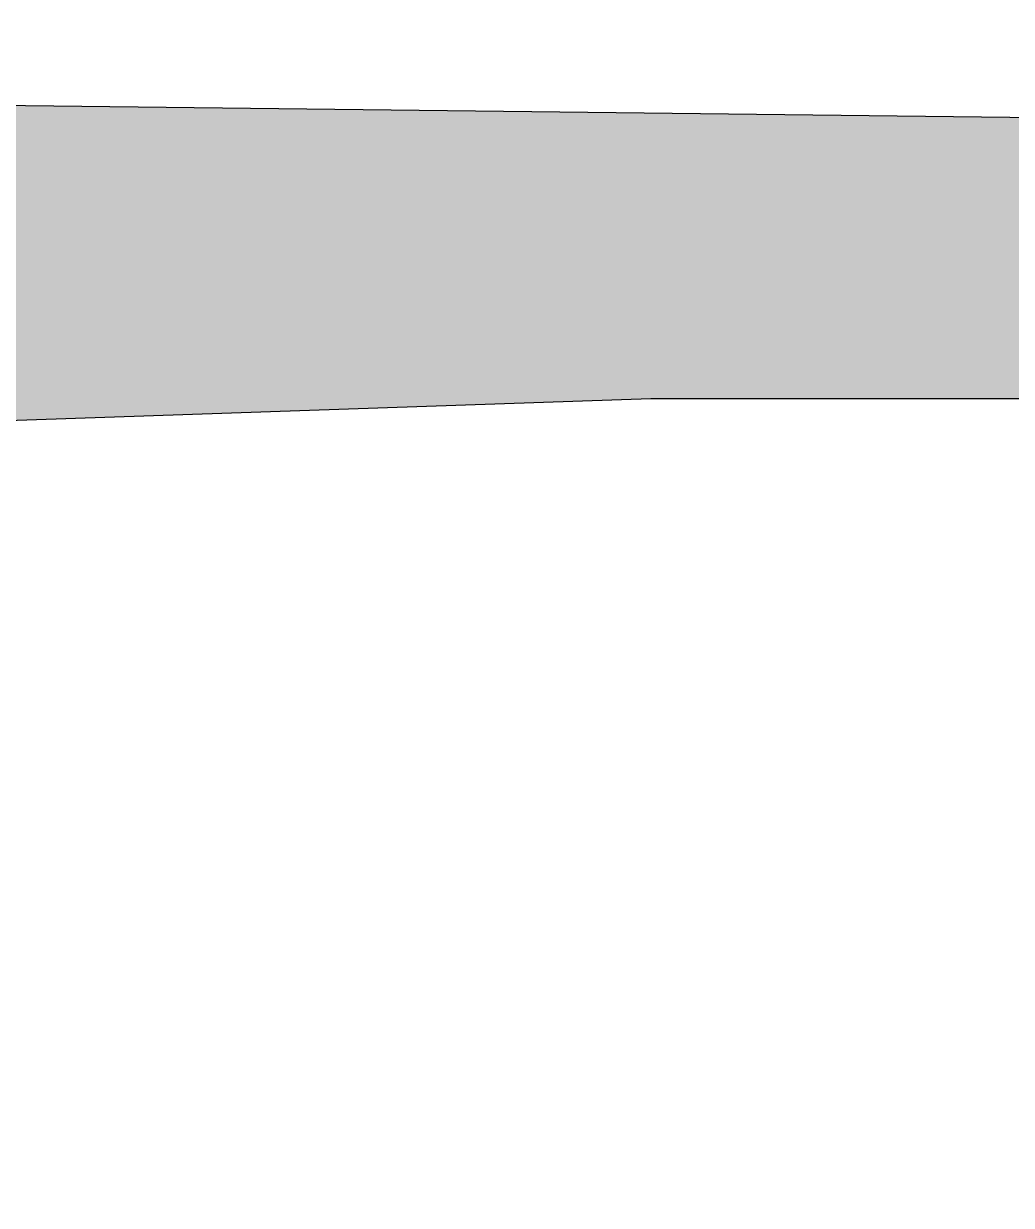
# Model space of a CAD drawing. Header units: millimetres. Extents: x 245 to 515, y 87 to 339.
# Drawn here: x 353.3707 to 353.546, y 233.3153 to 233.5251 of the extents above; entities that cross this region are included whole.
import ezdxf

# ---------------------------------------------------------------- set-up
doc = ezdxf.new("R2010")
doc.units = ezdxf.units.MM
doc.layers.add('çziigi', color=10, linetype='Continuous')

msp = doc.modelspace()

# ---------------------------------------------------------------- hatches: boundary and pattern name
at = {"layer": 'çziigi'}
h = msp.add_hatch(color=256, dxfattribs=at)
h.dxf.hatch_style = 1
h.paths.add_polyline_path([(353.87051, 233.50469), (352.4343, 233.5215), (352.42017, 233.47516), (352.42606, 233.47483), (352.48673, 233.47254), (352.57144, 233.47597), (352.66645, 233.47368), (352.74659, 233.47597), (352.89426, 233.4714), (352.97554, 233.47025), (353.10489, 233.47025), (353.19991, 233.45881), (353.34693, 233.45391), (353.48201, 233.45848), (353.58618, 233.45848), (353.65716, 233.45619), (353.75904, 233.45505), (353.81284, 233.45505), (353.91358, 233.4459), (353.99257, 233.42988), (354.07957, 233.399), (354.13452, 233.38756), (354.23182, 233.32694), (354.30641, 233.27267), (354.34647, 233.24407), (354.39913, 233.20404), (354.44263, 233.17887), (354.53307, 233.08279), (354.57658, 232.98406), (354.60978, 232.96118), (354.6281, 232.92572), (354.65213, 232.87883), (354.66473, 232.83422), (354.68991, 232.79075), (354.6922, 232.75149), (354.70021, 232.72175), (354.70937, 232.69544), (354.71395, 232.65884), (354.75516, 232.56962), (354.77432, 232.54003), (354.77322, 232.60633), (354.75378, 232.71559), (354.72359, 232.82012), (354.68368, 232.92034), (354.62862, 233.02184), (354.56607, 233.10913), (354.48188, 233.21174), (354.401, 233.28501), (354.31041, 233.35075), (354.19393, 233.41109), (354.09471, 233.45528), (353.97285, 233.49407)])
h = msp.add_hatch(color=256, dxfattribs=at)
h.dxf.hatch_style = 1
h.paths.add_polyline_path([(353.48828, 233.50917), (352.89233, 233.51614), (352.89233, 233.47146), (352.89426, 233.4714), (352.97554, 233.47025), (353.10489, 233.47025), (353.19991, 233.45881), (353.34693, 233.45391), (353.47653, 233.4583)])
h.paths.add_polyline_path([(352.89233, 233.51614), (352.68093, 233.51861), (352.67901, 233.47404), (352.74659, 233.47597), (352.89233, 233.47146)])

# ---------------------------------------------------------------- linework, layer by layer
for p, q in [((349.48114, 233.55605), (353.87051, 233.50469)), ((353.48201, 233.45848), (353.34693, 233.45391)), ((353.58618, 233.45848), (353.48201, 233.45848))]:
    msp.add_line(p, q, dxfattribs=at)

doc.saveas('drawing.dxf')
